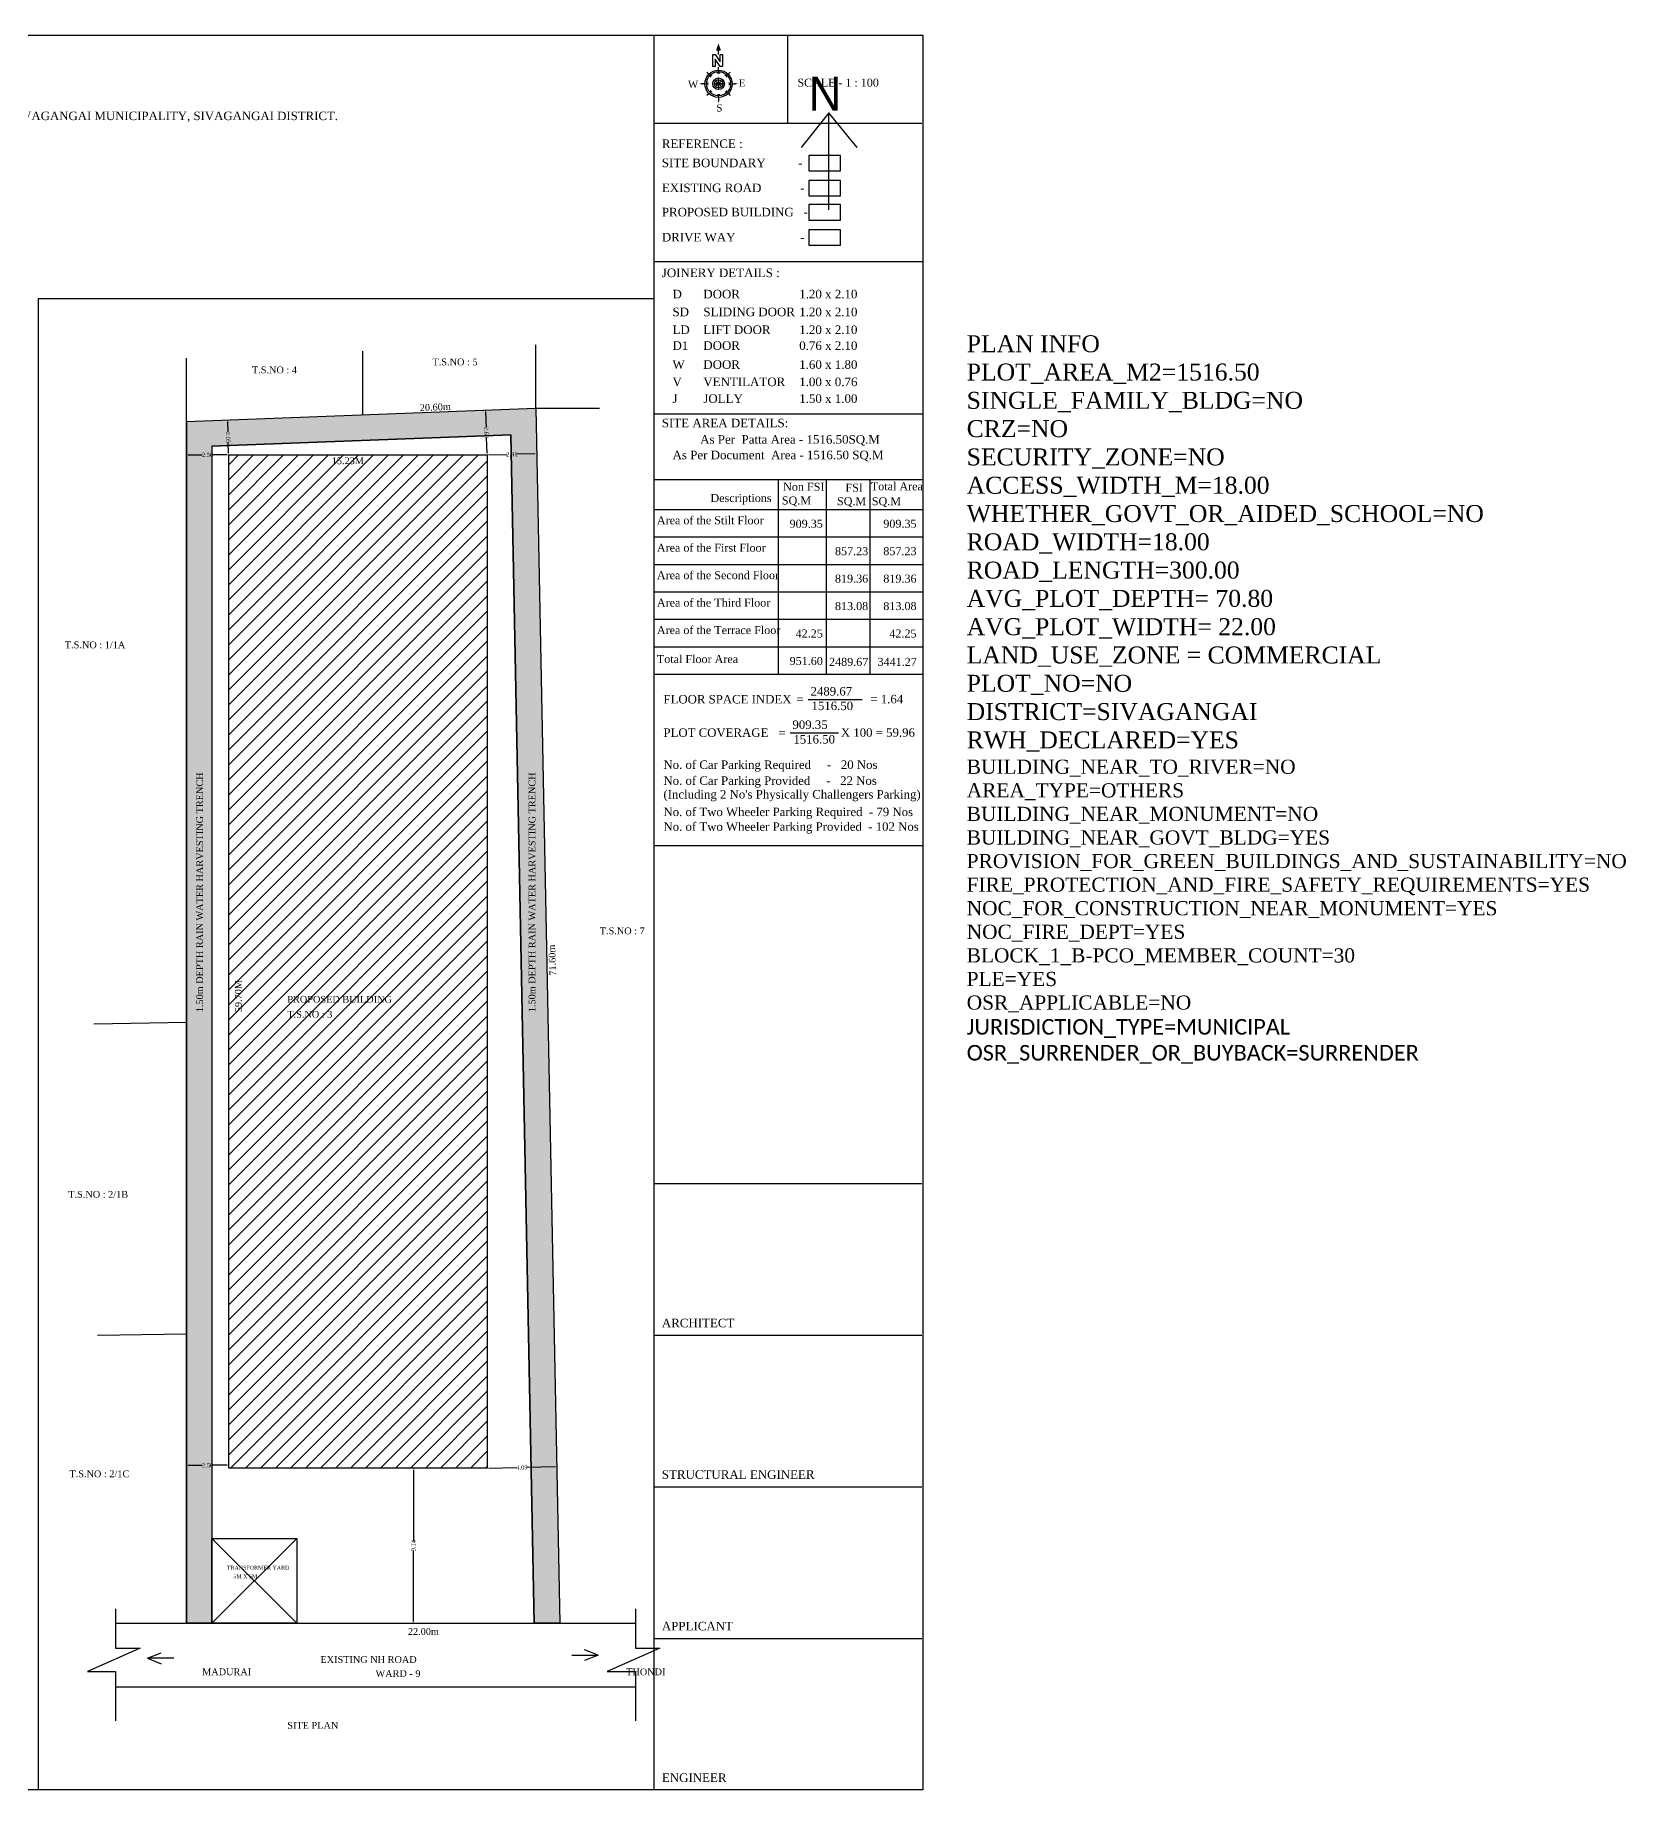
# Model space of a CAD drawing. Header units: metres. Extents: x 3520 to 17931, y 2577 to 6638.
# Drawn here: x 3627.3 to 3721, y 2607 to 2710.4 of the extents above; entities that cross this region are included whole.
import ezdxf
from ezdxf.enums import TextEntityAlignment as Align

# ---------------------------------------------------------------- set-up
doc = ezdxf.new("R2010")
doc.units = ezdxf.units.M
doc.header["$MEASUREMENT"] = 0
doc.linetypes.add('HIDDEN', pattern=[0.375, 0.25, -0.125])
for name, color, linetype in [('LOCATION_PLAN', 7, 'Continuous'), ('NORTH_DIRECTION', 7, 'Continuous'), ('PLAN_INFO', 7, 'Continuous')]:
    doc.layers.add(name, color=color, linetype=linetype)
doc.styles.add('ANAND', font='times.ttf')
doc.styles.get("Standard").update_dxf_attribs({"font": 'times.ttf'})
doc.styles.add('USA TEXT', font='GOTHIC.TTF')
doc.dimstyles.new('STANDARD$0', dxfattribs={"dimtxt": 0.25, "dimasz": 0.1, "dimexe": 2, "dimexo": 2, "dimgap": 0, "dimtad": 0, "dimzin": 0, "dimdsep": 46, "dimtxsty": 'ANAND', "dimcen": 0.0625, "dimdle": 2.5, "dimse1": 1, "dimse2": 1, "dimclrd": 2, "dimclre": 9, "dimadec": 0, "dimazin": 0, "dimtfac": 1, "dimtix": 1, "dimtofl": 0, "dimtmove": 2, "dimatfit": 3, "dimldrblk": 'OBLIQUE', "dimfxl": 0, "dimtolj": 1, "dimtzin": 0, "dimarcsym": 0})

# ---------------------------------------------------------------- blocks, each defined once
blk = doc.blocks.new('A$Cdccf5b7a')
at = {"color": 0, "linetype": 'ByBlock'}
for p, q in [((3.75, 8.96), (4.12, 8.96)), ((3.76, 7.12), (3.75, 8.96)), ((4.12, 8.96), (4.86, 7.86)), ((4.12, 8.22), (4.12, 7.12)), ((4.86, 7.12), (4.12, 8.22)), ((4.62, 8.94), (4.62, 9.45)), ((4.86, 8.96), (5.22, 8.96)), ((4.86, 7.86), (4.86, 8.96)), ((5.22, 8.96), (5.23, 7.12)), ((3.18, 5.98), (2.87, 6.29)), ((4.12, 7.12), (3.76, 7.12)), ((4.63, 6.58), (4.62, 7.02)), ((4.63, 6.58), (4.63, 6.36)), ((4.63, 5.15), (4.63, 5.41)), ((5.23, 7.12), (4.86, 7.12)), ((6.08, 5.99), (6.38, 6.29)), ((2.58, 4.53), (2.15, 4.53)), ((3.19, 3.08), (2.88, 2.78)), ((4.01, 4.53), (5.25, 4.54)), ((5.25, 4.54), (4.01, 4.53)), ((4.19, 4.1), (5.07, 4.97)), ((5.07, 4.1), (4.19, 4.97)), ((5.07, 4.97), (4.19, 4.1)), ((4.19, 4.97), (5.07, 4.1)), ((4.63, 3.92), (4.63, 5.15)), ((4.63, 5.15), (4.63, 3.92)), ((4.63, 3.92), (4.63, 3.66)), ((4.64, 2.49), (4.64, 2.71)), ((6.08, 3.09), (6.39, 2.78)), ((6.68, 4.54), (7.11, 4.54)), ((4.64, 2.49), (4.64, 2.05))]:
    blk.add_line(p, q, dxfattribs=at)
for radius in [2.05, 1.82, 0.876, 0.619]:
    blk.add_circle((4.63, 4.53), radius, dxfattribs=at)
for points in [[(4.62, 10.62), (4.25, 9.59), (4.62, 9.45)], [(4.62, 9.45), (4.98, 9.6), (4.62, 10.62)], [(3.34, 5.82), (3.75, 5.82), (3.34, 5.41)], [(4.63, 6.36), (4.92, 6.07), (4.33, 6.07)], [(5.92, 5.83), (5.92, 5.42), (5.5, 5.83)], [(1.71, 4.53), (2.22, 4.67), (2.15, 4.53)], [(2.22, 4.38), (2.15, 4.53), (1.71, 4.53)], [(2.81, 4.53), (3.1, 4.82), (3.1, 4.24)], [(3.34, 3.24), (3.34, 3.65), (3.76, 3.24)], [(4.64, 2.71), (4.34, 3), (4.93, 3)], [(5.92, 3.25), (5.51, 3.25), (5.92, 3.66)], [(6.46, 4.54), (6.16, 4.25), (6.16, 4.83)], [(7.04, 4.69), (7.11, 4.54), (7.55, 4.54)], [(7.55, 4.54), (7.04, 4.39), (7.11, 4.54)], [(4.64, 1.61), (4.49, 2.13), (4.64, 2.05)], [(4.78, 2.13), (4.64, 2.05), (4.64, 1.61)]]:
    blk.add_solid(points, dxfattribs=at)
at = {"color": 0, "linetype": 'ByBlock', "style": 'ANAND'}
for s, p in [('W', (0.79, 3.92)), ('E', (8.16, 4.13)), ('S', (4.76, 0.35))]:
    blk.add_text(s, height=1.08, rotation=0.1468, dxfattribs=at).set_placement(p, align=Align.CENTER)
blk = doc.blocks.new('*D28')
at = {"color": 2, "lineweight": -2}
for p, q in [((3638.61, 2687.57), (3638.64, 2686.95)), ((3638.68, 2685.72), (3638.66, 2686.34))]:
    blk.add_line(p, q, dxfattribs=at)
at = {"color": 2}
for points in [[(3638.63, 2687.57), (3638.6, 2687.57), (3638.61, 2687.67)], [(3638.7, 2685.72), (3638.67, 2685.72), (3638.69, 2685.62)]]:
    blk.add_solid(points, dxfattribs=at)
at = {"layer": 'Defpoints', "color": 0}
for p in [(3638.61, 2687.67), (3638.61, 2687.67), (3638.69, 2685.62)]:
    blk.add_point(p, dxfattribs=at)
at = {"color": 0, "insert": (3638.65, 2686.65), "char_height": 0.25, "attachment_point": 5, "rotation": 272.1867, "style": 'ANAND'}
blk.add_mtext('\\A1;2.05', dxfattribs=at)
blk = doc.blocks.new('_Oblique')
at = {"color": 0, "linetype": 'ByBlock', "lineweight": -2}
blk.add_line((-0.5, -0.5), (0.5, 0.5), dxfattribs=at)
blk = doc.blocks.new('*D29')
at = {"color": 2, "lineweight": -2}
for p, q in [((3636.29, 2685.62), (3637.13, 2685.62)), ((3638.59, 2685.62), (3637.75, 2685.62))]:
    blk.add_line(p, q, dxfattribs=at)
at = {"color": 2}
for points in [[(3636.29, 2685.64), (3636.29, 2685.6), (3636.19, 2685.62)], [(3638.59, 2685.64), (3638.59, 2685.6), (3638.69, 2685.62)]]:
    blk.add_solid(points, dxfattribs=at)
at = {"layer": 'Defpoints', "color": 0}
for p in [(3636.19, 2685.62), (3636.19, 2685.62), (3638.69, 2685.62)]:
    blk.add_point(p, dxfattribs=at)
at = {"color": 0, "insert": (3637.44, 2685.62), "char_height": 0.25, "attachment_point": 5, "style": 'ANAND'}
blk.add_mtext('\\A1;2.50', dxfattribs=at)
blk = doc.blocks.new('*D30')
at = {"color": 2, "lineweight": -2}
for p, q in [((3653.82, 2688.15), (3653.86, 2687.24)), ((3653.91, 2685.72), (3653.88, 2686.63))]:
    blk.add_line(p, q, dxfattribs=at)
at = {"color": 2}
for points in [[(3653.84, 2688.15), (3653.8, 2688.15), (3653.82, 2688.25)], [(3653.93, 2685.72), (3653.9, 2685.72), (3653.92, 2685.62)]]:
    blk.add_solid(points, dxfattribs=at)
at = {"layer": 'Defpoints', "color": 0}
for p in [(3653.82, 2688.25), (3653.82, 2688.25), (3653.92, 2685.62)]:
    blk.add_point(p, dxfattribs=at)
at = {"color": 0, "insert": (3653.87, 2686.94), "char_height": 0.25, "attachment_point": 5, "rotation": 272.1867, "style": 'ANAND'}
blk.add_mtext('\\A1;2.63', dxfattribs=at)
blk = doc.blocks.new('*D31')
at = {"color": 2, "lineweight": -2}
for p, q in [((3654.02, 2685.62), (3655.08, 2685.64)), ((3656.73, 2685.68), (3655.67, 2685.66))]:
    blk.add_line(p, q, dxfattribs=at)
at = {"color": 2}
for points in [[(3654.02, 2685.64), (3654.02, 2685.61), (3653.92, 2685.62)], [(3656.73, 2685.69), (3656.73, 2685.66), (3656.83, 2685.68)]]:
    blk.add_solid(points, dxfattribs=at)
at = {"layer": 'Defpoints', "color": 0}
for p in [(3653.92, 2685.62), (3656.83, 2685.68), (3656.83, 2685.68)]:
    blk.add_point(p, dxfattribs=at)
at = {"color": 0, "insert": (3655.37, 2685.65), "char_height": 0.25, "attachment_point": 5, "rotation": 1.1324, "style": 'ANAND'}
blk.add_mtext('\\A1;2.91', dxfattribs=at)
blk = doc.blocks.new('*D32')
at = {"color": 2, "lineweight": -2}
for p, q in [((3654.02, 2625.92), (3655.65, 2625.95)), ((3657.91, 2626), (3656.27, 2625.96))]:
    blk.add_line(p, q, dxfattribs=at)
at = {"color": 2}
for points in [[(3654.02, 2625.94), (3654.02, 2625.9), (3653.92, 2625.92)], [(3657.91, 2626.01), (3657.91, 2625.98), (3658.01, 2626)]]:
    blk.add_solid(points, dxfattribs=at)
at = {"layer": 'Defpoints', "color": 0}
for p in [(3653.92, 2625.92), (3658.01, 2626), (3658.01, 2626)]:
    blk.add_point(p, dxfattribs=at)
at = {"color": 0, "insert": (3655.96, 2625.96), "char_height": 0.25, "attachment_point": 5, "rotation": 1.1324, "style": 'ANAND'}
blk.add_mtext('\\A1;4.09', dxfattribs=at)
blk = doc.blocks.new('*D33')
at = {"color": 2, "lineweight": -2}
for p, q in [((3636.29, 2626.09), (3637.13, 2626.09)), ((3638.59, 2626.09), (3637.75, 2626.09))]:
    blk.add_line(p, q, dxfattribs=at)
at = {"color": 2}
for points in [[(3636.29, 2626.11), (3636.29, 2626.08), (3636.19, 2626.09)], [(3638.59, 2626.11), (3638.59, 2626.08), (3638.69, 2626.09)]]:
    blk.add_solid(points, dxfattribs=at)
at = {"layer": 'Defpoints', "color": 0}
for p in [(3636.19, 2626.09), (3636.19, 2625.92), (3638.69, 2625.92)]:
    blk.add_point(p, dxfattribs=at)
at = {"color": 0, "insert": (3637.44, 2626.09), "char_height": 0.25, "attachment_point": 5, "style": 'ANAND'}
blk.add_mtext('\\A1;2.50', dxfattribs=at)
blk = doc.blocks.new('*D34')
at = {"color": 2, "lineweight": -2}
for p, q in [((3649.57, 2625.82), (3649.57, 2621.66)), ((3649.57, 2616.88), (3649.57, 2621.04))]:
    blk.add_line(p, q, dxfattribs=at)
at = {"color": 2}
for points in [[(3649.56, 2625.82), (3649.59, 2625.82), (3649.57, 2625.92)], [(3649.56, 2616.88), (3649.59, 2616.88), (3649.57, 2616.78)]]:
    blk.add_solid(points, dxfattribs=at)
at = {"layer": 'Defpoints', "color": 0}
for p in [(3646.3, 2625.92), (3646.3, 2616.78), (3649.57, 2616.78)]:
    blk.add_point(p, dxfattribs=at)
at = {"color": 0, "insert": (3649.57, 2621.35), "char_height": 0.25, "attachment_point": 5, "rotation": 90, "style": 'ANAND'}
blk.add_mtext('\\A1;9.14', dxfattribs=at)

msp = doc.modelspace()

# ---------------------------------------------------------------- hatches: boundary and pattern name
h = msp.add_hatch()
h.set_pattern_fill('GRAVEL', color=8, style=0)
h.set_pattern_definition([(228.0128, (2423.395225, -312.217436), (-7.9999982322, -9.0000013416), [0.134536, -13.319088]), (184.9697, (2423.305225, -312.317436), (12.0000010515, 0.999991307), [0.230868, -22.855925]), (132.5104, (2423.075225, -312.337436), (9.9999907183, -11.0000086739), [0.162788, -16.116032]), (267.2737, (2422.685225, -312.587436), (0.9999960177, 20.000000295), [0.210238, -20.813558]), (292.8337, (2422.675225, -312.797436), (-5.00000990544, 11.9999964118), [0.206155, -20.409373]), (357.2737, (2422.755225, -312.987436), (-20.000000295, 0.9999960177), [0.210238, -20.813558]), (37.6942, (2422.965225, -312.997436), (-13.0000073456, -9.99999040516), [0.278029, -27.524849]), (72.2553, (2423.185225, -312.827436), (7.0000107627, 21.99999623124), [0.262488, -25.986321]), (121.4296, (2423.265225, -312.577436), (-8.0000082342, 12.9999950365), [0.21095, -20.884073]), (175.2364, (2423.155225, -312.39744), (11.0000009463, -0.9999915327), [0.240832, -11.800763]), (222.3974, (2422.915225, -312.377436), (-12.00000735107, -10.999992082), [0.311448, -30.833375]), (138.8141, (2423.67522, -312.59744), (-7.0000029468, 5.9999973133), [0.106301, -10.523844]), (171.4692, (2423.595225, -312.527436), (12.9999982848, -2.00000791004), [0.202237, -20.021511]), (225, (2423.3952, -312.49744), (-1e-16, -1.00000031), [0.141421, -1.272792]), (203.1986, (2423.32522, -312.37744), (4.9999997307, 2.000001325), [0.076158, -7.539615]), (291.8014, (2423.25522, -312.40744), (-0.99999991, 3.000000273), [0.107703, -5.277462]), (30.9638, (2423.29522, -312.50744), (2.999998022, 2.0000024835), [0.174929, -5.656023]), (161.5651, (2423.44522, -312.41744), (2.000000435, -0.999998403), [0.126491, -3.035787]), (16.3895, (2422.675225, -312.407436), (10.0000021984, 2.9999927098), [0.1772, -17.542845]), (70.3462, (2422.845225, -312.357436), (-3.9999952474, -11.0000021356), [0.148661, -14.717408]), (293.1986, (2423.44522, -312.21744), (-2.000001325, 4.9999997307), [0.152315, -7.463458]), (343.6105, (2423.505225, -312.357436), (-10.0000021984, 2.9999927098), [0.1772, -17.542845]), (339.444, (2422.67522, -313.02744), (-5.0000018445, 1.9999959964), [0.17088, -8.373124]), (294.7751, (2422.835225, -313.087436), (-4.9999921892, 11.0000034218), [0.143178, -14.174643]), (66.8014, (2423.45522, -313.21744), (2.000001325, 4.9999997307), [0.152315, -7.463458]), (17.354, (2423.515225, -313.077436), (-13.0000020191, -3.9999945023), [0.167631, -16.595424]), (69.444, (2422.96522, -313.21744), (-1.9999959964, -5.0000018445), [0.08544, -8.458564]), (101.3099, (2423.39522, -313.21744), (-0.999997632, 4.000000752), [0.05099, -5.048029]), (165.9638, (2423.38522, -313.16744), (3.000000546, -0.999998057), [0.206155, -3.91695]), (186.009, (2423.185225, -313.117436), (9.9999997509, 0.9999993175), [0.19105, -18.913923]), (303.6901, (2423.29522, -312.59744), (-1.000001335, 1.999999558), [0.144222, -3.461329]), (353.1572, (2423.375225, -312.717436), (16.9999993655, -2.00000799792), [0.251794, -24.927563]), (60.9454, (2423.62522, -312.74744), (-4.0000000272, -7.0000003846), [0.102956, -10.192674]), (90, (2423.6752, -312.6574), (-1, 1), [0.06, -0.94]), (120.2564, (2423.165225, -313.087436), (3.9999948868, -7.0000024559), [0.138924, -13.75352]), (48.0128, (2423.095225, -312.967436), (7.9999982322, 9.0000013416), [0.269072, -13.184552]), (0, (2423.2752, -312.7674), (1, 1), [0.26, -0.74]), (325.3048, (2423.535225, -312.767436), (-9.999994259, 7.0000086096), [0.158114, -15.653274]), (254.0546, (2423.66522, -312.85744), (-0.9999998893, -4.0000001267), [0.145602, -7.134508]), (207.646, (2423.625225, -312.997436), (-18.9999958072, -10.00000771317), [0.237065, -23.469474]), (175.4261, (2423.415225, -313.107436), (-13.0000005583, 0.99999480116), [0.250799, -24.829074])])
h.paths.add_polyline_path([(3656.775, 2688.364), (3636.19, 2687.578), (3636.19, 2616.778), (3637.69, 2616.778), (3637.69, 2686.134), (3655.305, 2686.807), (3656.689, 2616.778), (3658.19, 2616.778)])
h.paths.add_polyline_path([(3638.369, 2687.013), (3638.399, 2686.242), (3638.932, 2686.263), (3638.903, 2687.033)], flags=24)
h.paths.add_polyline_path([(3637.056, 2685.356), (3637.827, 2685.356), (3637.827, 2685.89), (3637.056, 2685.89)], flags=24)
h.paths.add_polyline_path([(3653.589, 2687.3), (3653.618, 2686.53), (3654.152, 2686.55), (3654.122, 2687.32)], flags=24)
h.paths.add_polyline_path([(3655.011, 2685.378), (3655.782, 2685.393), (3655.772, 2685.927), (3655.001, 2685.912)], flags=25)
h.paths.add_polyline_path([(3637.056, 2625.828), (3637.827, 2625.828), (3637.827, 2626.362), (3637.056, 2626.362)], flags=24)
h.paths.add_polyline_path([(3656.867, 2652.678), (3656.867, 2666.696), (3656.253, 2666.696), (3656.253, 2652.678)], flags=24)
h.paths.add_polyline_path([(3637.285, 2652.678), (3637.285, 2666.696), (3636.672, 2666.696), (3636.672, 2652.678)], flags=24)
h = msp.add_hatch()
h.set_pattern_fill('ANSI31', color=8, scale=5, style=0)
h.set_pattern_definition([(45, (2577.1195, -336.97914), (-0.44194174, 0.44194174), [])])
h.paths.add_polyline_path([(3653.918, 2685.621), (3638.687, 2685.621), (3638.687, 2625.917), (3653.918, 2625.917)])
h.paths.add_polyline_path([(3639.567, 2652.679), (3639.567, 2654.737), (3638.956, 2654.737), (3638.956, 2652.679)], flags=24)
h.paths.add_polyline_path([(3644.653, 2684.962), (3646.711, 2684.962), (3646.711, 2685.573), (3644.653, 2685.573)], flags=24)
h.paths.add_polyline_path([(3642.037, 2653.233), (3648.263, 2653.233), (3648.263, 2653.847), (3642.037, 2653.847)], flags=24)

# ---------------------------------------------------------------- linework, layer by layer
for p, q in [((3663.723, 2710.351), (3663.723, 2606.963)), ((3663.723, 2710.351), (3663.723, 2694.465)), ((3671.626, 2705.158), (3671.626, 2710.351)), ((3636.19, 2687.578), (3636.19, 2691.325)), ((3646.582, 2687.975), (3646.582, 2691.722)), ((3656.775, 2688.364), (3656.775, 2692.111)), ((3636.19, 2687.578), (3656.775, 2688.364)), ((3656.775, 2688.364), (3658.19, 2616.778)), ((3656.775, 2688.364), (3660.522, 2688.364)), ((3636.19, 2687.578), (3636.19, 2616.778)), ((3637.69, 2686.134), (3655.305, 2686.807)), ((3637.69, 2686.134), (3637.69, 2616.778)), ((3655.305, 2686.807), (3656.689, 2616.778)), ((3636.19, 2652.178), (3630.74, 2652.085)), ((3636.19, 2633.822), (3630.96, 2633.733)), ((3653.918, 2625.917), (3638.687, 2625.917)), ((3632.013, 2617.638), (3632.013, 2615.315)), ((3632.013, 2616.778), (3662.645, 2616.778)), ((3636.19, 2616.778), (3657.513, 2616.778)), ((3636.19, 2616.778), (3658.19, 2616.778)), ((3662.645, 2617.638), (3662.645, 2615.315)), ((3633.461, 2615.315), (3630.361, 2613.931)), ((3632.013, 2615.315), (3633.461, 2615.315)), ((3633.908, 2614.717), (3634.711, 2615.036)), ((3635.453, 2614.717), (3633.908, 2614.717)), ((3633.908, 2614.717), (3634.711, 2614.399)), ((3658.9, 2614.901), (3660.445, 2614.901)), ((3660.445, 2614.901), (3659.642, 2615.22)), ((3660.445, 2614.901), (3659.642, 2614.582)), ((3664.092, 2615.315), (3660.992, 2613.931)), ((3662.645, 2615.315), (3664.092, 2615.315)), ((3630.361, 2613.931), (3632.013, 2613.931)), ((3632.013, 2613.931), (3632.013, 2611.038)), ((3660.992, 2613.931), (3662.645, 2613.931)), ((3662.645, 2613.931), (3662.645, 2611.038)), ((3632.013, 2613.036), (3662.645, 2613.036))]:
    msp.add_line(p, q)
at = {"color": 0}
for p, q in [((3663.723, 2705.158), (3679.529, 2705.159)), ((3663.723, 2697.008), (3679.581, 2697.008)), ((3663.723, 2688.034), (3679.581, 2688.035)), ((3663.723, 2684.168), (3679.581, 2684.169)), ((3671.055, 2684.169), (3671.055, 2672.7)), ((3673.879, 2684.169), (3673.879, 2672.7)), ((3676.451, 2684.169), (3676.451, 2672.7)), ((3663.723, 2682.402), (3679.581, 2682.402)), ((3663.723, 2680.785), (3679.581, 2680.785)), ((3663.723, 2679.168), (3679.581, 2679.168)), ((3663.723, 2677.551), (3679.581, 2677.551)), ((3663.723, 2675.934), (3679.581, 2675.934)), ((3663.723, 2674.317), (3679.581, 2674.317)), ((3663.723, 2672.7), (3679.581, 2672.7)), ((3672.824, 2671.209), (3676.014, 2671.209)), ((3671.757, 2669.239), (3674.609, 2669.239)), ((3663.723, 2662.609), (3679.581, 2662.609)), ((3663.723, 2642.681), (3679.529, 2642.681)), ((3663.723, 2633.752), (3679.529, 2633.752)), ((3663.723, 2624.822), (3679.529, 2624.822)), ((3663.723, 2615.893), (3679.529, 2615.893))]:
    msp.add_line(p, q, dxfattribs=at)
at = {"linetype": 'HIDDEN'}
for p, q in [((3638.687, 2635.451), (3638.687, 2672.675)), ((3653.918, 2672.675), (3653.918, 2635.451))]:
    msp.add_line(p, q, dxfattribs=at)
for points in [[(3520.483, 2710.351), (3679.581, 2710.351), (3679.581, 2606.963), (3520.483, 2606.963)], [(3672.86, 2702.352), (3674.726, 2702.352), (3674.726, 2703.26), (3672.86, 2703.26)], [(3672.86, 2700.883), (3674.726, 2700.883), (3674.726, 2701.791), (3672.86, 2701.791)], [(3672.86, 2699.455), (3674.726, 2699.455), (3674.726, 2700.363), (3672.86, 2700.363)], [(3672.86, 2697.975), (3674.726, 2697.975), (3674.726, 2698.883), (3672.86, 2698.883)], [(3663.723, 2606.963), (3627.483, 2606.963), (3627.483, 2694.838), (3663.723, 2694.838)], [(3653.918, 2625.917), (3638.687, 2625.917), (3638.687, 2685.621), (3653.918, 2685.621)]]:
    msp.add_lwpolyline(points, close=True)
for points in [[(3636.19, 2616.778), (3636.19, 2687.578), (3656.775, 2688.364), (3658.19, 2616.778), (3656.689, 2616.778), (3655.305, 2686.807), (3637.69, 2686.134), (3637.69, 2616.778), (3636.19, 2616.778)], [(3637.69, 2616.778), (3637.69, 2621.778), (3642.69, 2621.778), (3642.69, 2616.778), (3637.69, 2616.778)], [(3642.69, 2621.778), (3637.69, 2616.778)], [(3637.69, 2621.778), (3642.69, 2616.778)]]:
    msp.add_lwpolyline(points)
at = {"layer": 'LOCATION_PLAN', "color": 7}
msp.add_lwpolyline([(3520.483, 2710.351), (3679.581, 2710.351), (3679.581, 2606.963), (3520.483, 2606.963)], close=True, dxfattribs=at)
at = {"layer": 'NORTH_DIRECTION'}
for points in [[(3674.049, 2700.055), (3674.049, 2700.055), (3674.049, 2705.771), (3672.408, 2703.736)], [(3675.704, 2703.719), (3675.704, 2703.719), (3674.049, 2705.771)]]:
    msp.add_lwpolyline(points, dxfattribs=at)

# ---------------------------------------------------------------- block references
at = {"color": 0, "xscale": 0.390625, "yscale": 0.390625, "zscale": 0.390625}
msp.add_blockref('A$Cdccf5b7a', (3665.737, 2705.713), dxfattribs=at)

# ---------------------------------------------------------------- texts
at = {"color": 0, "style": 'ANAND'}
for s, height, p in [('REFERENCE :', 0.50465, (3664.203, 2703.699)), ('SITE BOUNDARY          -  ', 0.50465, (3664.203, 2702.568)), ('EXISTING ROAD            -  ', 0.50465, (3664.203, 2701.099)), ('PROPOSED BUILDING   -  ', 0.50465, (3664.203, 2699.671)), ('DRIVE WAY                    -  ', 0.50465, (3664.203, 2698.191)), ('JOINERY DETAILS :', 0.50465, (3664.203, 2696.093)), ('D', 0.505, (3664.831, 2694.84)), ('DOOR', 0.5047, (3666.648, 2694.84)), ('1.20 x 2.10', 0.50465, (3672.298, 2694.84)), ('SD', 0.5047, (3664.831, 2693.787)), ('SLIDING DOOR', 0.50465, (3666.648, 2693.787)), ('1.20 x 2.10', 0.50465, (3672.298, 2693.787)), ('LD', 0.5047, (3664.831, 2692.74)), ('D1', 0.5047, (3664.831, 2691.806)), ('LIFT DOOR', 0.5047, (3666.648, 2692.74)), ('DOOR', 0.5047, (3666.648, 2691.806)), ('0.76 x 2.10', 0.50465, (3672.298, 2691.806)), ('1.20 x 2.10', 0.50465, (3672.298, 2692.74)), ('W', 0.505, (3664.831, 2690.688)), ('DOOR', 0.5047, (3666.648, 2690.688)), ('1.60 x 1.80', 0.50465, (3672.298, 2690.688)), ('V', 0.505, (3664.831, 2689.669)), ('VENTILATOR', 0.5047, (3666.648, 2689.669)), ('1.00 x 0.76', 0.50465, (3672.298, 2689.669)), ('J', 0.505, (3664.831, 2688.683)), ('JOLLY ', 0.5047, (3666.648, 2688.683)), ('1.50 x 1.00', 0.50465, (3672.298, 2688.683)), ('SITE AREA DETAILS:', 0.50465, (3664.203, 2687.244)), ('As Per  Patta Area - 1516.50SQ.M', 0.50465, (3666.462, 2686.278)), ('As Per Document  Area - 1516.50 SQ.M', 0.50465, (3664.837, 2685.361)), ('Non FSI', 0.4715, (3671.349, 2683.505)), ('Total Area', 0.4715, (3676.519, 2683.532)), ('Descriptions', 0.47145, (3667.068, 2682.842)), ('SQ.M', 0.4715, (3671.275, 2682.696)), ('SQ.M', 0.4715, (3674.521, 2682.654)), ('FSI', 0.4715, (3675.019, 2683.452)), ('SQ.M', 0.4715, (3676.574, 2682.654)), ('Area of the Stilt Floor ', 0.47145, (3663.911, 2681.529)), ('909.35', 0.4715, (3677.252, 2681.326)), ('Area of the First Floor ', 0.47145, (3663.911, 2679.912)), ('857.23', 0.4715, (3677.252, 2679.709)), ('Area of the Second Floor ', 0.47145, (3663.911, 2678.295)), ('819.36', 0.4715, (3677.252, 2678.092)), ('Area of the Third Floor ', 0.47145, (3663.911, 2676.678)), ('813.08', 0.4715, (3677.252, 2676.475)), ('Area of the Terrace Floor ', 0.47145, (3663.911, 2675.061)), ('  42.25', 0.4715, (3677.252, 2674.858)), ('Total Floor Area', 0.47145, (3663.911, 2673.353)), ('2489.67', 0.4994, (3672.964, 2671.442)), ('FLOOR SPACE INDEX', 0.49936, (3664.299, 2670.974)), ('=', 0.499, (3672.13, 2670.97)), ('1516.50', 0.4994, (3673.021, 2670.582)), (' = 1.64', 0.4994, (3676.301, 2670.979)), ('PLOT COVERAGE ', 0.49936, (3664.299, 2669.004)), ('909.35', 0.4994, (3671.897, 2669.472)), (' X 100 = 59.96', 0.49936, (3674.563, 2669.01)), ('=', 0.499, (3671.063, 2669)), ('1516.50', 0.4994, (3671.954, 2668.612)), ('No. of Car Parking Required     -   20 Nos ', 0.49936, (3664.299, 2667.117)), ('No. of Car Parking Provided     -   22 Nos ', 0.49936, (3664.299, 2666.177)), ("(Including 2 No's Physically Challengers Parking)", 0.49936, (3664.299, 2665.373)), ('No. of Two Wheeler Parking Required  - 79 Nos ', 0.49936, (3664.299, 2664.337)), ('No. of Two Wheeler Parking Provided  - 102 Nos ', 0.49936, (3664.299, 2663.469)), ('ARCHITECT', 0.5047, (3664.203, 2634.219)), ('STRUCTURAL ENGINEER', 0.50465, (3664.203, 2625.29)), ('APPLICANT', 0.5047, (3664.203, 2616.36)), ('ENGINEER', 0.5047, (3664.203, 2607.431))]:
    msp.add_text(s, height=height, dxfattribs=at).set_placement(p)
for s, height, p in [('T.S.NO : 5', 0.4, (3650.693, 2690.895)), ('T.S.NO : 4', 0.4, (3640.054, 2690.427)), ('15.23M', 0.4, (3644.755, 2685.072)), ('T.S.NO : 1/1A', 0.4, (3629.031, 2674.225)), ('T.S.NO : 7', 0.4, (3660.545, 2657.377)), ('PROPOSED BUILDING', 0.4, (3642.139, 2653.344)), ('T.S.NO : 3', 0.4, (3642.139, 2652.459)), ('T.S.NO : 2/1B', 0.4, (3629.232, 2641.849)), ('T.S.NO : 2/1C', 0.4, (3629.302, 2625.385)), ('TRANSFORMER YARD', 0.23, (3638.582, 2619.937)), ('5M X 5M', 0.23, (3638.959, 2619.432)), ('SITE PLAN', 0.4, (3642.139, 2610.566))]:
    msp.add_text(s, height=height).set_placement(p)
at = {"color": 1, "style": 'ANAND'}
for s, p in [('909.35', (3671.729, 2681.326)), ('857.23', (3674.404, 2679.709)), ('819.36', (3674.404, 2678.092)), ('813.08', (3674.404, 2676.475)), ('  42.25', (3671.73, 2674.858)), ('951.60', (3671.732, 2673.241)), ('2489.67', (3674.055, 2673.188)), ('3441.27', (3676.911, 2673.188))]:
    msp.add_text(s, height=0.4715, dxfattribs=at).set_placement(p)
for s, p in [('1.50m DEPTH RAIN WATER HARVESTING TRENCH', (3637.174, 2652.781)), ('1.50m DEPTH RAIN WATER HARVESTING TRENCH', (3656.755, 2652.781)), ('59.70M', (3639.457, 2652.781))]:
    msp.add_text(s, height=0.4, rotation=90).set_placement(p)
at = {"color": 3, "insert": (3672.189, 2707.783), "char_height": 0.46875, "attachment_point": 1}
msp.add_mtext_dynamic_manual_height_columns('SCALE - 1 : 100', width=20.24932, gutter_width=1.15, heights=[0], dxfattribs=at)
at = {"insert": (3584.456, 2705.843), "char_height": 0.5, "attachment_point": 1}
msp.add_mtext_dynamic_manual_height_columns('PLAN SHOWING THE PROPOSED PROFESSIONAL CONSULTING OFFICE BUILDING IN WARD - E, BLOCK - 7, T.S.NO : 3, SIVAGANGAI MUNICIPALITY, SIVAGANGAI DISTRICT. ', width=85.84769, gutter_width=1, heights=[0], dxfattribs=at)
at = {"char_height": 0.4, "width": 9.83219, "attachment_point": 3}
for s, insert, rotation in [('20.60m', (3651.762, 2688.674), 2.52833), ('71.60m', (3657.508, 2656.751), 92.52833)]:
    msp.add_mtext(s, dxfattribs=dict(at, insert=insert, rotation=rotation))
for s, insert in [('22.00m', (3651.07, 2616.494)), ('EXISTING NH ROAD', (3649.76, 2614.844)), ('MADURAI', (3640.008, 2614.117)), ('WARD - 9', (3649.985, 2614.017)), ('THONDI', (3664.416, 2614.117))]:
    msp.add_mtext(s, dxfattribs=dict(at, insert=insert))
at = {"layer": 'NORTH_DIRECTION', "insert": (3674.784, 2705.896), "char_height": 2, "attachment_point": 1, "rotation": 180, "style": 'USA TEXT'}
msp.add_mtext_dynamic_manual_height_columns('N', width=1.18507, gutter_width=30, heights=[2.651], dxfattribs=at)
at = {"layer": 'PLAN_INFO', "color": 1, "insert": (3682.165, 2692.666), "char_height": 1, "width": 36.17558, "attachment_point": 1}
msp.add_mtext('PLAN INFO\\PPLOT_AREA_M2=1516.50\\PSINGLE_FAMILY_BLDG=NO\\PCRZ=NO\\PSECURITY_ZONE=NO\\PACCESS_WIDTH_M=18.00\\PWHETHER_GOVT_OR_AIDED_SCHOOL=NO\\PROAD_WIDTH=18.00\\PROAD_LENGTH=300.00\\PAVG_PLOT_DEPTH= 70.80\\PAVG_PLOT_WIDTH= 22.00\\PLAND_USE_ZONE = COMMERCIAL\\PPLOT_NO=NO \\PDISTRICT=SIVAGANGAI\\PRWH_DECLARED=YES\\P{\\H0.83333x;BUILDING_NEAR_TO_RIVER=NO\\PAREA_TYPE=OTHERS\\PBUILDING_NEAR_MONUMENT=NO\\PBUILDING_NEAR_GOVT_BLDG=YES\\PPROVISION_FOR_GREEN_BUILDINGS_AND_SUSTAINABILITY=NO\\PFIRE_PROTECTION_AND_FIRE_SAFETY_REQUIREMENTS=YES\\PNOC_FOR_CONSTRUCTION_NEAR_MONUMENT=YES\\PNOC_FIRE_DEPT=YES\\PBLOCK_1_B-PCO_MEMBER_COUNT=30\\PPLE=YES\\POSR_APPLICABLE=NO\\P\\fCalibri|b0|i0|c0|p34;\\H1.1x;JURISDICTION_TYPE=MUNICIPAL\\POSR_SURRENDER_OR_BUYBACK=SURRENDER}', dxfattribs=at)

# ---------------------------------------------------------------- dimensions: what is measured, and where the dimension line sits
for p1, p2, distance, picture, middle in [((3653.918, 2685.621), (3653.818, 2688.251), 0, '*D30', (3653.868, 2686.936)), ((3638.687, 2685.621), (3638.609, 2687.671), 0, '*D28', (3638.648, 2686.646)), ((3638.687, 2685.621), (3636.19, 2685.621), 0, '*D29', (3637.438, 2685.621)), ((3653.918, 2685.621), (3656.828, 2685.679), 0, '*D31', (3655.373, 2685.65)), ((3638.687, 2625.917), (3636.19, 2625.917), -0.176, '*D33', (3637.438, 2626.093)), ((3653.918, 2625.917), (3658.007, 2625.997), 0, '*D32', (3655.963, 2625.957)), ((3646.303, 2625.917), (3646.303, 2616.778), 3.271, '*D34', (3649.573, 2621.347))]:
    dim = msp.add_aligned_dim(p1=p1, p2=p2, distance=distance, dimstyle='STANDARD$0', override={"dimfxl": 3, "dimfxlon": 1})
    dim.commit()
    dim.dimension.update_dxf_attribs({"geometry": picture, "text_midpoint": middle})

doc.saveas('drawing.dxf')
